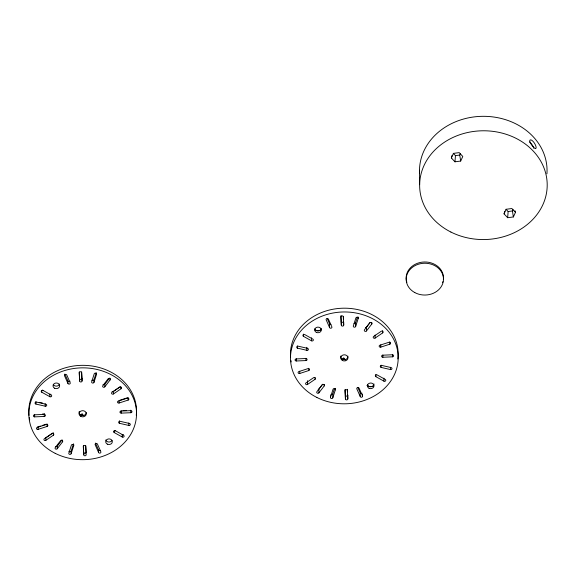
<?xml version="1.0" encoding="UTF-8"?>
<svg xmlns="http://www.w3.org/2000/svg" width="576" height="576" viewBox="0 0 576 576"><rect width="100%" height="100%" fill="white"/><g stroke="black" fill="none" stroke-linecap="round" stroke-linejoin="round"><path stroke-width="0.86" d="M454.975 161.813L451.368 157.975L453.463 153.382L459.173 152.618L462.787 156.449L460.685 161.05L454.975 161.813L455.45 155.628L453.283 153.331M514.98 210.737L515.47 212.35L513.374 216.95L507.665 217.714L508.14 211.529L505.966 209.232M451.368 157.975L452.052 155.369M507.665 217.714L504.05 213.876L504.742 211.27M71.15 453.665L73.685 445.738A1.202 1.03 -0.6 0 0 72.842 444.478A1.202 1.03 -0.6 0 0 71.366 445.205L68.825 453.125A1.202 1.03 -0.6 0 0 69.667 454.385A1.202 1.03 -0.6 0 0 71.15 453.665L71.122 451.145L73.404 444.017M93.996 382.327L96.53 374.4A1.202 1.03 -0.6 0 0 95.688 373.14A1.202 1.03 -0.6 0 0 94.212 373.867L91.67 381.794A1.202 1.03 -0.6 0 0 92.52 383.047A1.202 1.03 -0.6 0 0 93.996 382.327L93.967 379.814L96.257 372.679M330.487 397.246L333.029 389.318A1.202 1.03 -0.6 0 1 334.505 388.598A1.202 1.03 -0.6 0 1 335.347 389.851L332.813 397.778A1.202 1.03 -0.6 0 1 331.33 398.506A1.202 1.03 -0.6 0 1 330.487 397.246L330.473 395.734M332.813 397.778L332.77 394.006L334.548 388.462M355.658 326.441L358.2 318.521A1.202 1.03 -0.6 0 0 357.35 317.261A1.202 1.03 -0.6 0 0 355.874 317.981L353.333 325.908A1.202 1.03 -0.6 0 0 354.182 327.168A1.202 1.03 -0.6 0 0 355.658 326.441L355.615 322.668L357.394 317.124M460.685 161.05L459.734 155.059L460.361 153.677M504.05 213.876L506.153 209.282L511.862 208.519L515.47 212.35M513.374 216.95L512.417 210.96L513.05 209.578M57.262 448.711L62.546 441.835A1.202 1.03 -0.6 0 0 62.201 440.417A1.202 1.03 -0.6 0 0 60.538 440.712L55.253 447.588A1.202 1.03 -0.6 0 0 55.598 449.014A1.202 1.03 -0.6 0 0 57.262 448.711L57.24 446.198L61.992 440.006M104.825 386.813L110.11 379.937A1.202 1.03 -0.6 0 0 109.764 378.518A1.202 1.03 -0.6 0 0 108.094 378.814L102.809 385.69A1.202 1.03 -0.6 0 0 103.154 387.115A1.202 1.03 -0.6 0 0 104.825 386.813L104.796 384.3L109.555 378.108M318.197 389.484A1.202 1.03 -0.6 0 0 318.888 389.059L322.589 384.242M365.465 327.622A1.202 1.03 -0.6 0 0 366.444 327.161L370.145 322.344M324.209 385.949A1.202 1.03 -0.6 0 0 323.863 384.53A1.202 1.03 -0.6 0 0 322.2 384.833L316.915 391.709A1.202 1.03 -0.6 0 0 317.261 393.127A1.202 1.03 -0.6 0 0 318.924 392.832L324.209 385.949L324.194 384.444M371.772 324.058A1.202 1.03 -0.6 0 0 371.426 322.632A1.202 1.03 -0.6 0 0 369.756 322.934L364.471 329.81A1.202 1.03 -0.6 0 0 364.817 331.229A1.202 1.03 -0.6 0 0 366.487 330.934L371.772 324.058L371.758 322.546M45.317 438.034A1.202 1.03 -0.6 0 0 45.842 437.825L53.352 432.67M112.09 391.514A1.202 1.03 -0.6 0 0 113.458 391.421L120.283 386.741M80.69 414.871L82.087 413.914L83.873 415.807M45.871 440.338L53.381 435.182A1.202 1.03 -0.6 0 0 53.568 433.742A1.202 1.03 -0.6 0 0 51.876 433.591L44.366 438.746A1.202 1.03 -0.6 0 0 44.179 440.186A1.202 1.03 -0.6 0 0 45.871 440.338L45.842 437.825M113.486 393.941L120.996 388.786A1.202 1.03 -0.6 0 0 121.183 387.338A1.202 1.03 -0.6 0 0 119.491 387.187L111.974 392.342A1.202 1.03 -0.6 0 0 111.794 393.782A1.202 1.03 -0.6 0 0 113.486 393.941L113.458 391.421M341.654 359.474L343.75 358.034L345.535 359.928M307.534 384.458L315.043 379.303A1.202 1.03 -0.6 0 0 315.23 377.863A1.202 1.03 -0.6 0 0 313.538 377.705L306.029 382.86A1.202 1.03 -0.6 0 0 305.842 384.307A1.202 1.03 -0.6 0 0 307.534 384.458L307.49 380.686M375.149 338.054L382.658 332.899A1.202 1.03 -0.6 0 0 382.846 331.459A1.202 1.03 -0.6 0 0 381.154 331.308L373.644 336.463A1.202 1.03 -0.6 0 0 373.457 337.903A1.202 1.03 -0.6 0 0 375.149 338.054L375.113 335.038M37.771 426.91A1.202 1.03 -0.6 0 0 38.052 426.852L40.507 426.053M42.142 425.52L46.238 424.188M119.923 400.226L127.289 397.829M38.074 429.365L47.081 426.442A1.202 1.03 -0.6 0 0 47.779 425.117A1.202 1.03 -0.6 0 0 46.231 424.519L37.224 427.45A1.202 1.03 -0.6 0 0 36.526 428.774A1.202 1.03 -0.6 0 0 38.074 429.365L38.052 426.852M119.131 403.006L128.131 400.075A1.202 1.03 -0.6 0 0 128.837 398.75A1.202 1.03 -0.6 0 0 127.282 398.16L118.274 401.09A1.202 1.03 -0.6 0 0 117.576 402.415A1.202 1.03 -0.6 0 0 119.131 403.006L119.102 400.493M299.736 373.486L308.743 370.555A1.202 1.03 -0.6 0 0 309.442 369.23A1.202 1.03 -0.6 0 0 307.894 368.64L298.886 371.57A1.202 1.03 -0.6 0 0 298.188 372.895A1.202 1.03 -0.6 0 0 299.736 373.486L299.714 371.225M380.794 347.126L389.794 344.196A1.202 1.03 -0.6 0 0 390.499 342.871A1.202 1.03 -0.6 0 0 388.944 342.281L379.937 345.204A1.202 1.03 -0.6 0 0 379.238 346.529A1.202 1.03 -0.6 0 0 380.794 347.126L380.765 344.858M455.45 155.628L459.734 155.059M508.14 211.529L512.417 210.96M296.316 360.986L305.928 360.569A1.202 1.03 -0.6 0 0 307.073 359.496A1.202 1.03 -0.6 0 0 305.82 358.517L296.201 358.934A1.202 1.03 -0.6 0 0 295.056 360.014A1.202 1.03 -0.6 0 0 296.316 360.986L296.287 358.726M382.867 357.242L392.486 356.825A1.202 1.03 -0.6 0 0 393.631 355.752A1.202 1.03 -0.6 0 0 392.371 354.78L382.752 355.19A1.202 1.03 -0.6 0 0 381.607 356.27A1.202 1.03 -0.6 0 0 382.867 357.242L382.846 354.982M42.494 414.014L44.244 413.935A1.202 1.03 -0.6 0 0 44.525 413.892M122.926 410.537L126.425 410.386M34.654 416.866L44.266 416.455A1.202 1.03 -0.6 0 0 45.41 415.375A1.202 1.03 -0.6 0 0 44.15 414.403L34.538 414.821A1.202 1.03 -0.6 0 0 33.394 415.894A1.202 1.03 -0.6 0 0 34.654 416.866L34.625 414.353M121.205 413.122L130.824 412.711A1.202 1.03 -0.6 0 0 131.969 411.631A1.202 1.03 -0.6 0 0 130.709 410.659L121.09 411.077A1.202 1.03 -0.6 0 0 119.945 412.15A1.202 1.03 -0.6 0 0 121.205 413.122L121.176 410.609M297.59 348.185L306.878 350.323A1.202 1.03 -0.6 0 0 308.354 349.596A1.202 1.03 -0.6 0 0 307.512 348.336L298.224 346.198A1.202 1.03 -0.6 0 0 296.748 346.925A1.202 1.03 -0.6 0 0 297.59 348.185L297.562 345.917M381.175 367.423L390.463 369.562A1.202 1.03 -0.6 0 0 391.939 368.842A1.202 1.03 -0.6 0 0 391.097 367.582L381.809 365.443A1.202 1.03 -0.6 0 0 380.333 366.17A1.202 1.03 -0.6 0 0 381.175 367.423L381.154 365.162M39.276 402.329L42.653 403.106M35.928 404.064L45.216 406.202A1.202 1.03 -0.6 0 0 46.692 405.475A1.202 1.03 -0.6 0 0 45.85 404.222L36.562 402.084A1.202 1.03 -0.6 0 0 35.086 402.804A1.202 1.03 -0.6 0 0 35.928 404.064L35.899 401.551M119.513 423.31L128.801 425.448A1.202 1.03 -0.6 0 0 130.277 424.721A1.202 1.03 -0.6 0 0 129.434 423.461L120.146 421.322A1.202 1.03 -0.6 0 0 118.67 422.05A1.202 1.03 -0.6 0 0 119.513 423.31L119.484 420.79M303.444 336.326L311.486 340.812A1.202 1.03 -0.6 0 0 313.157 340.51A1.202 1.03 -0.6 0 0 312.811 339.091L304.762 334.606A1.202 1.03 -0.6 0 0 303.098 334.908A1.202 1.03 -0.6 0 0 303.444 336.326L303.415 334.066M375.876 376.675L383.926 381.154A1.202 1.03 -0.6 0 0 385.589 380.858A1.202 1.03 -0.6 0 0 385.243 379.433L377.194 374.954A1.202 1.03 -0.6 0 0 375.53 375.25A1.202 1.03 -0.6 0 0 375.876 376.675L375.854 374.407M42.48 390.103L51.149 394.97A1.202 1.03 -0.6 0 1 51.494 396.396A1.202 1.03 -0.6 0 1 49.824 396.691L41.774 392.213A1.202 1.03 -0.6 0 1 41.429 390.787A1.202 1.03 -0.6 0 1 43.099 390.492M114.919 430.445L123.581 435.319A1.202 1.03 -0.6 0 1 123.926 436.738A1.202 1.03 -0.6 0 1 122.263 437.04L114.214 432.554A1.202 1.03 -0.6 0 1 113.868 431.136A1.202 1.03 -0.6 0 1 115.531 430.834M362.491 395.863L359.086 388.195A1.202 1.03 -0.6 0 0 357.538 387.598A1.202 1.03 -0.6 0 0 356.839 388.922L360.245 396.59A1.202 1.03 -0.6 0 0 361.793 397.188A1.202 1.03 -0.6 0 0 362.491 395.863L362.477 394.351M327.175 318.427L329.558 323.798L329.594 327.571A1.202 1.03 -0.6 0 0 331.15 328.162A1.202 1.03 -0.6 0 0 331.848 326.837L328.442 319.169A1.202 1.03 -0.6 0 0 326.894 318.578A1.202 1.03 -0.6 0 0 326.189 319.903L329.594 327.571M357.818 387.454L360.202 392.818L360.245 396.59M64.843 374.033L67.91 380.938L67.932 383.45A1.202 1.03 -0.6 0 0 69.487 384.048A1.202 1.03 -0.6 0 0 70.186 382.723L66.78 375.048A1.202 1.03 -0.6 0 0 65.232 374.458A1.202 1.03 -0.6 0 0 64.526 375.782L67.932 383.45M95.486 443.059L98.554 449.964L98.582 452.477A1.202 1.03 -0.6 0 0 100.13 453.067A1.202 1.03 -0.6 0 0 100.829 451.742L97.423 444.074A1.202 1.03 -0.6 0 0 95.875 443.484A1.202 1.03 -0.6 0 0 95.177 444.809L98.582 452.477M343.411 316.339L343.591 319.622M347.465 389.311L347.602 391.774M343.721 325.037L343.267 316.836A1.202 1.03 -0.6 0 0 342.007 315.864A1.202 1.03 -0.6 0 0 340.862 316.937L341.316 325.138A1.202 1.03 -0.6 0 0 342.576 326.11A1.202 1.03 -0.6 0 0 343.721 325.037L343.692 322.013M347.825 398.822L347.364 390.629A1.202 1.03 -0.6 0 0 346.104 389.65A1.202 1.03 -0.6 0 0 344.959 390.73L345.42 398.93A1.202 1.03 -0.6 0 0 346.68 399.902A1.202 1.03 -0.6 0 0 347.825 398.822L347.782 395.05A1.202 1.03 -0.6 0 1 346.637 396.13A1.202 1.03 -0.6 0 1 345.377 395.158L345.06 389.419M340.963 315.626L341.316 325.138M81.67 371.844L82.058 380.916A1.202 1.03 -0.6 0 1 80.914 381.996A1.202 1.03 -0.6 0 1 79.654 381.017L79.2 372.823A1.202 1.03 -0.6 0 1 80.345 371.743A1.202 1.03 -0.6 0 1 81.605 372.715L82.058 380.916M85.766 445.63L86.134 452.189M79.265 371.945L79.654 381.017M83.362 445.738L83.758 454.81A1.202 1.03 -0.6 0 0 85.01 455.782A1.202 1.03 -0.6 0 0 86.162 454.709L85.702 446.508A1.202 1.03 -0.6 0 0 84.442 445.536A1.202 1.03 -0.6 0 0 83.297 446.609L83.758 454.81M419.486 170.251L419.638 184.716M392.465 354.564L392.486 356.825M390.434 367.301L390.463 369.562M389.772 341.928L389.794 344.196M383.89 378.137L383.926 381.154M382.637 330.638L382.658 332.899M366.444 327.161L366.487 330.934M358.178 317.009L358.2 318.521M345.377 395.158L345.42 398.93M343.75 358.034L343.764 359.446M335.333 388.346L335.347 389.851M318.888 389.059L318.924 392.832M315.029 377.791L315.043 379.303M311.458 337.795L311.486 340.812M308.722 368.294L308.743 370.555M306.842 347.299L306.878 350.323M305.906 358.308L305.928 360.569M130.795 410.191L130.824 412.711M128.772 422.928L128.801 425.448M128.11 397.562L128.131 400.075M122.263 437.04L122.234 434.52A1.202 1.03 -0.6 0 0 123.35 434.614M120.982 387.108L120.996 388.786M114.192 430.877L114.214 432.554M110.088 378.259L110.11 379.937M82.087 413.914L82.102 415.332M73.67 444.06L73.685 445.738M62.532 440.158L62.546 441.835M53.366 433.505L53.381 435.182M49.824 396.691L49.802 394.178A1.202 1.03 -0.6 0 0 50.911 394.265M47.059 423.922L47.081 426.442M45.187 403.69L45.216 406.202M44.244 413.935L44.266 416.455M41.76 390.535L41.774 392.213M355.615 322.668A1.202 1.03 -0.6 0 1 354.002 323.352M343.57 321.746A1.202 1.03 -0.6 0 1 341.28 321.365M330.97 324.425A1.202 1.03 -0.6 0 1 329.558 323.798M332.77 394.006A1.202 1.03 -0.6 0 1 330.898 394.574M321.257 328.442A3.312 2.822 -0.6 0 1 318.182 330.862A3.312 2.822 -0.6 0 1 314.784 328.795M290.578 357.487A53.856 45.922 -0.6 0 1 345.37 308.196A53.856 45.922 -0.6 0 1 397.836 358.985M291.211 361.958A53.856 45.922 -0.6 0 1 290.938 360.475M373.975 383.954A3.312 2.822 -0.6 0 1 370.865 386.762A3.312 2.822 -0.6 0 1 367.387 384.322M362.124 393.221A1.202 1.03 -0.6 0 1 360.202 392.818M373.738 385.841A5.414 4.615 -0.6 0 1 366.919 385.423M321.343 329.753A5.414 4.615 -0.6 0 1 315.994 330.466M315.353 330.214A5.414 4.615 -0.6 0 1 314.755 329.89M347.897 356.148A3.607 3.082 -0.6 0 1 344.246 359.705A3.607 3.082 -0.6 0 1 340.79 356.033M419.53 172.922A63.785 54.389 -0.6 0 1 484.006 116.316A63.785 54.389 -0.6 0 1 546.934 173.815M529.481 141.962A5.112 1.656 55.5 0 1 533.815 148.313M71.122 451.145A1.202 1.03 -0.6 0 1 68.882 451.339M100.476 450.36A1.202 1.03 -0.6 0 1 98.554 449.964M29.002 415.375A53.856 45.922 -0.6 0 1 82.836 365.328A53.856 45.922 -0.6 0 1 136.274 415.375M29.714 419.839A53.856 45.922 -0.6 0 1 29.29 417.614M86.278 412.567A3.607 3.082 -0.6 0 1 82.584 415.584A3.607 3.082 -0.6 0 1 79.056 412.445M79.128 411.912A3.607 3.082 -0.6 0 1 79.301 411.401M59.486 384.07A3.312 2.822 -0.6 0 1 56.513 386.114A3.312 2.822 -0.6 0 1 53.266 384.415M112.025 440.33A3.312 2.822 -0.6 0 1 108.749 442.015A3.312 2.822 -0.6 0 1 105.804 439.949M86.112 452.441A1.202 1.03 -0.6 0 1 83.729 452.297M57.24 446.198A1.202 1.03 -0.6 0 1 55.699 446.558M70.02 381.154A1.202 1.03 -0.6 0 1 67.91 380.938M82.037 378.403A1.202 1.03 -0.6 0 1 80.885 379.476A1.202 1.03 -0.6 0 1 79.632 378.504M104.796 384.3A1.202 1.03 -0.6 0 1 103.01 384.523M93.967 379.814A1.202 1.03 -0.6 0 1 91.886 380.21M406.368 280.346A18.655 15.905 -0.6 0 1 424.418 261.986A18.655 15.905 -0.6 0 1 443.354 279.576M442.93 281.621A18.655 15.905 -0.6 0 1 442.598 282.629M406.901 282.377A18.655 15.905 -0.6 0 1 406.598 281.369M535.313 148.442L534.694 148.133A5.119 1.598 56.9 0 1 533.146 146.765A5.119 1.706 54.2 0 1 531.137 144.187A5.112 1.8 51.5 0 1 531.094 139.954A5.119 1.706 54.2 0 1 533.088 141.415A5.105 1.598 56.9 0 1 534.643 143.51L535.27 144.662A5.105 1.49 59.5 0 1 535.313 148.442M316.325 332.366A3.312 2.822 -0.6 0 0 321.307 329.94A3.312 2.822 -0.6 0 0 316.368 327.485A3.312 2.822 -0.6 0 0 316.325 332.366M316.879 397.462A53.856 45.922 -0.6 0 0 398.196 358.258A53.856 45.922 -0.6 0 0 317.959 317.923A53.856 45.922 -0.6 0 0 316.879 397.462M369.007 388.267A3.312 2.822 -0.6 0 0 373.997 385.841A3.312 2.822 -0.6 0 0 369.05 383.386A3.312 2.822 -0.6 0 0 369.007 388.267M342.468 360.518A3.607 3.082 -0.6 0 0 347.954 357.941A3.607 3.082 -0.6 0 0 342.605 355.183A3.607 3.082 -0.6 0 0 342.468 360.518M450.886 232.042A63.785 54.389 -0.6 0 0 547.2 185.609A63.785 54.389 -0.6 0 0 452.167 137.844A63.785 54.389 -0.6 0 0 450.886 232.042M55.21 453.341A53.856 45.922 -0.6 0 0 136.534 414.144A53.856 45.922 -0.6 0 0 56.29 373.81A53.856 45.922 -0.6 0 0 55.21 453.341M80.806 416.398A3.607 3.082 -0.6 0 0 86.292 413.82A3.607 3.082 -0.6 0 0 80.942 411.07A3.607 3.082 -0.6 0 0 80.806 416.398M54.662 388.253A3.312 2.822 -0.6 0 0 59.645 385.826A3.312 2.822 -0.6 0 0 54.706 383.364A3.312 2.822 -0.6 0 0 54.662 388.253M107.345 444.154A3.312 2.822 -0.6 0 0 112.334 441.727A3.312 2.822 -0.6 0 0 107.388 439.265A3.312 2.822 -0.6 0 0 107.345 444.154M414.792 292.579A18.655 15.905 -0.6 0 0 443.462 279.792A18.655 15.905 -0.6 0 0 416.218 265.054A18.655 15.905 -0.6 0 0 414.792 292.579"/></g></svg>
